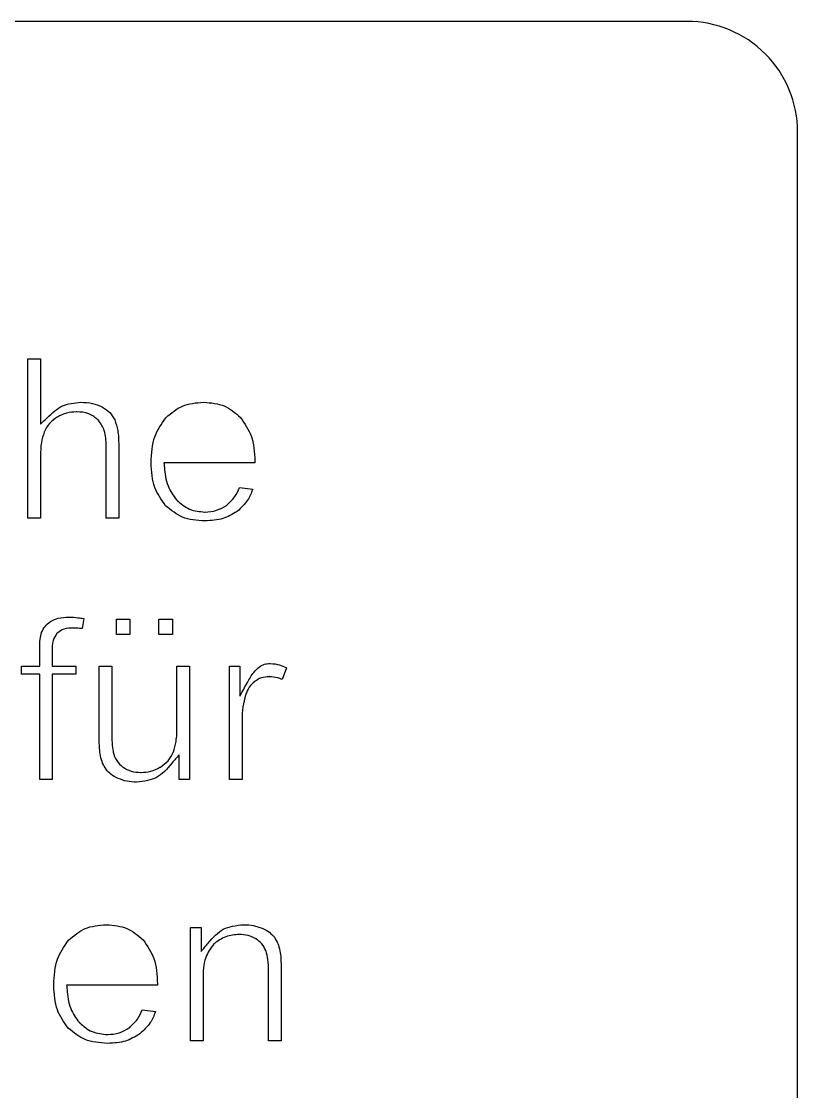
# Model space of a CAD drawing. Header units: millimetres. Extents: x -0.1 to 40.1, y -0.1 to 40.1.
# Drawn here: x 25.51 to 40.08, y 20 to 40.08 of the extents above; entities that cross this region are included whole.
import ezdxf

# ---------------------------------------------------------------- set-up
doc = ezdxf.new("R2010")
doc.units = ezdxf.units.MM
doc.layers.add('CUTOUTS', color=1, linetype='CONTINUOUS')
doc.layers.add('PERIMETER', color=5, linetype='CONTINUOUS')

msp = doc.modelspace()

# ---------------------------------------------------------------- linework, layer by layer
at = {"layer": 'CUTOUTS'}
for p, q in [((25.631, 30.757), (25.631, 33.747)), ((25.631, 33.747), (25.867, 33.747)), ((25.867, 33.747), (25.867, 32.52)), ((27.098, 30.757), (27.098, 32.124)), ((27.334, 32.122), (27.334, 30.757)), ((25.867, 31.927), (25.867, 30.757)), ((29.889, 31.795), (28.183, 31.795)), ((29.601, 31.333), (29.85, 31.302)), ((25.867, 30.757), (25.631, 30.757)), ((27.334, 30.757), (27.098, 30.757)), ((26.679, 28.875), (26.646, 28.685)), ((25.851, 27.981), (25.851, 28.297)), ((26.084, 28.266), (26.084, 27.981)), ((25.51, 27.831), (25.51, 27.981)), ((25.51, 27.981), (25.851, 27.981)), ((26.084, 27.981), (26.527, 27.981)), ((26.527, 27.981), (26.527, 27.831)), ((26.969, 26.646), (26.969, 27.981)), ((26.969, 27.981), (27.204, 27.981)), ((27.204, 27.981), (27.204, 26.794)), ((28.427, 26.837), (28.427, 27.981)), ((28.427, 27.981), (28.663, 27.981)), ((28.663, 27.981), (28.663, 25.856)), ((29.413, 25.856), (29.413, 27.981)), ((29.413, 27.981), (29.61, 27.981)), ((29.61, 27.981), (29.61, 27.42)), ((30.481, 27.948), (30.399, 27.73)), ((25.851, 27.831), (25.51, 27.831)), ((25.851, 25.856), (25.851, 27.831)), ((26.527, 27.831), (26.084, 27.831)), ((26.084, 27.831), (26.084, 25.856)), ((29.648, 26.973), (29.648, 25.856)), ((28.468, 25.856), (28.468, 26.319)), ((26.084, 25.856), (25.851, 25.856)), ((28.663, 25.856), (28.468, 25.856)), ((29.648, 25.856), (29.413, 25.856)), ((28.683, 20.955), (28.683, 23.08)), ((28.683, 23.08), (28.88, 23.08)), ((28.88, 23.08), (28.88, 22.629)), ((28.919, 22.123), (28.919, 20.955)), ((30.146, 20.955), (30.146, 22.264)), ((30.382, 22.279), (30.382, 20.955)), ((28.062, 21.994), (26.356, 21.994)), ((27.774, 21.531), (28.023, 21.5)), ((28.919, 20.955), (28.683, 20.955)), ((30.382, 20.955), (30.146, 20.955))]:
    msp.add_line(p, q, dxfattribs=at)
for points in [[(27.29, 28.576), (27.29, 28.865), (27.543, 28.865), (27.543, 28.576)], [(28.342, 28.576), (28.089, 28.576), (28.089, 28.865), (28.342, 28.865)]]:
    msp.add_lwpolyline(points, close=True, dxfattribs=at)
for points, knots in [([(25.867, 32.52), (25.909, 32.56), (25.951, 32.6), (25.993, 32.641), (26.089, 32.732), (26.18, 32.816), (26.278, 32.861), (26.375, 32.906), (26.496, 32.92), (26.625, 32.932)], [-0.01697953, -0.01697953, -0.01697953, -0.01697953, 0, 0, 0, 0.0384923, 0.0384923, 0.0384923, 0.07637249, 0.07637249, 0.07637249, 0.07637249]), ([(26.625, 32.932), (26.703, 32.929), (26.776, 32.925), (26.841, 32.91), (26.901, 32.896), (26.962, 32.87), (27.027, 32.841)], [0.00052487, 0.00052487, 0.00052487, 0.00052487, 0.02374508, 0.02374508, 0.02374508, 0.04482896, 0.04482896, 0.04482896, 0.04482896]), ([(28.219, 32.64), (28.324, 32.73), (28.424, 32.814), (28.532, 32.859), (28.645, 32.908), (28.783, 32.921), (28.929, 32.932)], [0.00091855, 0.00091855, 0.00091855, 0.00091855, 0.04144603, 0.04144603, 0.04144603, 0.08431279, 0.08431279, 0.08431279, 0.08431279]), ([(28.929, 32.932), (29.071, 32.921), (29.205, 32.908), (29.315, 32.861), (29.419, 32.817), (29.517, 32.735), (29.619, 32.646)], [0.00059252, 0.00059252, 0.00059252, 0.00059252, 0.0421665, 0.0421665, 0.0421665, 0.08172236, 0.08172236, 0.08172236, 0.08172236]), ([(26.543, 32.751), (26.541, 32.751), (26.54, 32.751), (26.538, 32.75), (26.482, 32.747), (26.421, 32.743), (26.357, 32.726), (26.293, 32.708), (26.238, 32.68), (26.187, 32.654), (26.186, 32.653), (26.184, 32.652), (26.183, 32.651)], [-0.0004548, -0.0004548, -0.0004548, -0.0004548, 0, 0, 0, 0.01677421, 0.01677421, 0.01677421, 0.0337475, 0.0337475, 0.0337475, 0.03422967, 0.03422967, 0.03422967, 0.03422967]), ([(26.954, 32.595), (26.951, 32.598), (26.948, 32.6), (26.945, 32.603), (26.896, 32.641), (26.843, 32.685), (26.775, 32.712), (26.697, 32.744), (26.618, 32.747), (26.548, 32.751), (26.546, 32.751), (26.545, 32.751), (26.543, 32.751)], [-0.00117435, -0.00117435, -0.00117435, -0.00117435, 0, 0, 0, 0.0180675, 0.0180675, 0.0180675, 0.0386535, 0.0386535, 0.0386535, 0.03910062, 0.03910062, 0.03910062, 0.03910062]), ([(27.027, 32.841), (27.082, 32.807), (27.132, 32.775), (27.167, 32.738), (27.2, 32.703), (27.229, 32.655), (27.26, 32.602)], [0.00053736, 0.00053736, 0.00053736, 0.00053736, 0.01990374, 0.01990374, 0.01990374, 0.03810701, 0.03810701, 0.03810701, 0.03810701]), ([(26.183, 32.651), (26.181, 32.651), (26.18, 32.65), (26.179, 32.649), (26.132, 32.617), (26.08, 32.582), (26.036, 32.532), (25.992, 32.483), (25.965, 32.429), (25.939, 32.381), (25.938, 32.379), (25.937, 32.377), (25.936, 32.375)], [-0.00047961, -0.00047961, -0.00047961, -0.00047961, 0, 0, 0, 0.01663756, 0.01663756, 0.01663756, 0.03274907, 0.03274907, 0.03274907, 0.03342459, 0.03342459, 0.03342459, 0.03342459]), ([(27.098, 32.124), (27.098, 32.124), (27.098, 32.125), (27.098, 32.125), (27.096, 32.211), (27.095, 32.305), (27.063, 32.398), (27.037, 32.47), (26.997, 32.53), (26.961, 32.585), (26.958, 32.588), (26.956, 32.592), (26.954, 32.595)], [-0.00008519, -0.00008519, -0.00008519, -0.00008519, 0, 0, 0, 0.02517534, 0.02517534, 0.02517534, 0.04469473, 0.04469473, 0.04469473, 0.04587593, 0.04587593, 0.04587593, 0.04587593]), ([(27.26, 32.602), (27.282, 32.534), (27.303, 32.468), (27.315, 32.404), (27.331, 32.316), (27.333, 32.221), (27.334, 32.122)], [0.00076268, 0.00076268, 0.00076268, 0.00076268, 0.02235297, 0.02235297, 0.02235297, 0.05187224, 0.05187224, 0.05187224, 0.05187224]), ([(27.942, 31.8), (27.95, 31.974), (27.959, 32.141), (28.011, 32.284), (28.055, 32.404), (28.135, 32.52), (28.219, 32.64)], [0.00034211, 0.00034211, 0.00034211, 0.00034211, 0.05150962, 0.05150962, 0.05150962, 0.09468732, 0.09468732, 0.09468732, 0.09468732]), ([(29.619, 32.646), (29.701, 32.529), (29.778, 32.415), (29.821, 32.298), (29.872, 32.157), (29.881, 31.993), (29.889, 31.822)], [0.00091794, 0.00091794, 0.00091794, 0.00091794, 0.04321183, 0.04321183, 0.04321183, 0.09354401, 0.09354401, 0.09354401, 0.09354401]), ([(25.936, 32.375), (25.936, 32.372), (25.935, 32.37), (25.934, 32.368), (25.916, 32.308), (25.896, 32.245), (25.884, 32.178), (25.869, 32.092), (25.868, 32.007), (25.867, 31.927), (25.867, 31.927), (25.867, 31.927), (25.867, 31.927)], [-0.00068305, -0.00068305, -0.00068305, -0.00068305, 0, 0, 0, 0.0187295, 0.0187295, 0.0187295, 0.04266547, 0.04266547, 0.04266547, 0.04271641, 0.04271641, 0.04271641, 0.04271641]), ([(28.215, 30.989), (28.132, 31.105), (28.054, 31.217), (28.011, 31.333), (27.96, 31.47), (27.95, 31.631), (27.942, 31.8)], [0.00097431, 0.00097431, 0.00097431, 0.00097431, 0.04294123, 0.04294123, 0.04294123, 0.09242838, 0.09242838, 0.09242838, 0.09242838]), ([(28.183, 31.795), (28.186, 31.768), (28.188, 31.741), (28.191, 31.713), (28.202, 31.599), (28.213, 31.477), (28.26, 31.361), (28.299, 31.263), (28.36, 31.181), (28.417, 31.102), (28.419, 31.1), (28.42, 31.098), (28.422, 31.095)], [-0.00809269, -0.00809269, -0.00809269, -0.00809269, 0, 0, 0, 0.03369997, 0.03369997, 0.03369997, 0.06217796, 0.06217796, 0.06217796, 0.06305304, 0.06305304, 0.06305304, 0.06305304]), ([(29.361, 30.999), (29.363, 31), (29.365, 31.002), (29.367, 31.004), (29.415, 31.05), (29.467, 31.098), (29.511, 31.16), (29.55, 31.215), (29.577, 31.275), (29.601, 31.333)], [-0.00079099, -0.00079099, -0.00079099, -0.00079099, 0, 0, 0, 0.01974003, 0.01974003, 0.01974003, 0.03760567, 0.03760567, 0.03760567, 0.03760567]), ([(29.85, 31.302), (29.823, 31.226), (29.793, 31.156), (29.754, 31.096), (29.705, 31.022), (29.634, 30.954), (29.557, 30.883)], [0.00918637, 0.00918637, 0.00918637, 0.00918637, 0.03379165, 0.03379165, 0.03379165, 0.0646235, 0.0646235, 0.0646235, 0.0646235]), ([(28.952, 30.705), (28.798, 30.715), (28.652, 30.727), (28.532, 30.776), (28.424, 30.821), (28.321, 30.902), (28.215, 30.989)], [0.00041916, 0.00041916, 0.00041916, 0.00041916, 0.04539361, 0.04539361, 0.04539361, 0.08583629, 0.08583629, 0.08583629, 0.08583629]), ([(28.422, 31.095), (28.424, 31.093), (28.427, 31.091), (28.429, 31.089), (28.497, 31.031), (28.57, 30.967), (28.663, 30.928), (28.757, 30.888), (28.856, 30.88), (28.946, 30.872), (28.948, 30.872), (28.95, 30.872), (28.952, 30.872)], [-0.00086745, -0.00086745, -0.00086745, -0.00086745, 0, 0, 0, 0.02611452, 0.02611452, 0.02611452, 0.05271572, 0.05271572, 0.05271572, 0.05325294, 0.05325294, 0.05325294, 0.05325294]), ([(28.952, 30.872), (28.954, 30.872), (28.956, 30.872), (28.957, 30.872), (29.025, 30.876), (29.098, 30.88), (29.172, 30.904), (29.242, 30.926), (29.3, 30.962), (29.354, 30.994), (29.356, 30.996), (29.358, 30.997), (29.361, 30.999)], [-0.00054255, -0.00054255, -0.00054255, -0.00054255, 0, 0, 0, 0.01984817, 0.01984817, 0.01984817, 0.03838324, 0.03838324, 0.03838324, 0.03917126, 0.03917126, 0.03917126, 0.03917126]), ([(29.557, 30.883), (29.465, 30.829), (29.377, 30.778), (29.289, 30.75), (29.189, 30.718), (29.073, 30.711), (28.952, 30.705)], [0.00077036, 0.00077036, 0.00077036, 0.00077036, 0.0324244, 0.0324244, 0.0324244, 0.06841209, 0.06841209, 0.06841209, 0.06841209]), ([(25.887, 28.613), (25.908, 28.658), (25.928, 28.698), (25.952, 28.727), (25.976, 28.757), (26.011, 28.786), (26.052, 28.817)], [0.00071036, 0.00071036, 0.00071036, 0.00071036, 0.01559815, 0.01559815, 0.01559815, 0.03090019, 0.03090019, 0.03090019, 0.03090019]), ([(26.052, 28.817), (26.105, 28.843), (26.154, 28.866), (26.2, 28.879), (26.26, 28.895), (26.329, 28.898), (26.405, 28.899)], [0.0007385, 0.0007385, 0.0007385, 0.0007385, 0.0182327, 0.0182327, 0.0182327, 0.04059872, 0.04059872, 0.04059872, 0.04059872]), ([(26.405, 28.899), (26.461, 28.898), (26.516, 28.896), (26.569, 28.89), (26.605, 28.887), (26.641, 28.881), (26.679, 28.875)], [0.00022035, 0.00022035, 0.00022035, 0.00022035, 0.01716199, 0.01716199, 0.01716199, 0.02870584, 0.02870584, 0.02870584, 0.02870584]), ([(25.851, 28.297), (25.851, 28.364), (25.851, 28.428), (25.86, 28.487), (25.866, 28.527), (25.876, 28.569), (25.887, 28.613)], [0, 0, 0, 0, 0.01999899, 0.01999899, 0.01999899, 0.03369082, 0.03369082, 0.03369082, 0.03369082]), ([(26.176, 28.599), (26.173, 28.594), (26.17, 28.589), (26.168, 28.585), (26.146, 28.55), (26.122, 28.51), (26.106, 28.462), (26.083, 28.392), (26.084, 28.325), (26.084, 28.266), (26.084, 28.266), (26.084, 28.266), (26.084, 28.266)], [-0.00161113, -0.00161113, -0.00161113, -0.00161113, 0, 0, 0, 0.01206952, 0.01206952, 0.01206952, 0.02946079, 0.02946079, 0.02946079, 0.02946797, 0.02946797, 0.02946797, 0.02946797]), ([(26.481, 28.696), (26.48, 28.696), (26.48, 28.696), (26.479, 28.696), (26.427, 28.695), (26.367, 28.696), (26.305, 28.673), (26.258, 28.656), (26.221, 28.63), (26.189, 28.608), (26.185, 28.605), (26.18, 28.602), (26.176, 28.599)], [-0.00016291, -0.00016291, -0.00016291, -0.00016291, 0, 0, 0, 0.01510987, 0.01510987, 0.01510987, 0.02645388, 0.02645388, 0.02645388, 0.02805921, 0.02805921, 0.02805921, 0.02805921]), ([(26.646, 28.685), (26.63, 28.687), (26.614, 28.689), (26.597, 28.69), (26.558, 28.694), (26.519, 28.695), (26.482, 28.696), (26.482, 28.696), (26.481, 28.696), (26.481, 28.696)], [0.00722276, 0.00722276, 0.00722276, 0.00722276, 0.01178345, 0.01178345, 0.01178345, 0.02282712, 0.02282712, 0.02282712, 0.02299435, 0.02299435, 0.02299435, 0.02299435]), ([(29.61, 27.42), (29.656, 27.505), (29.703, 27.59), (29.75, 27.675), (29.789, 27.745), (29.826, 27.81), (29.87, 27.864), (29.899, 27.899), (29.936, 27.933), (29.975, 27.969)], [-0.02886942, -0.02886942, -0.02886942, -0.02886942, 0, 0, 0, 0.02379741, 0.02379741, 0.02379741, 0.03966986, 0.03966986, 0.03966986, 0.03966986]), ([(29.975, 27.969), (30.01, 27.99), (30.042, 28.007), (30.07, 28.016), (30.099, 28.025), (30.135, 28.029), (30.176, 28.032)], [0.00080201, 0.00080201, 0.00080201, 0.00080201, 0.01314718, 0.01314718, 0.01314718, 0.02560561, 0.02560561, 0.02560561, 0.02560561]), ([(30.176, 28.032), (30.241, 28.026), (30.301, 28.019), (30.352, 28.004), (30.394, 27.992), (30.436, 27.972), (30.481, 27.948)], [0.00061668, 0.00061668, 0.00061668, 0.00061668, 0.01989579, 0.01989579, 0.01989579, 0.03544279, 0.03544279, 0.03544279, 0.03544279]), ([(30.158, 27.784), (30.156, 27.784), (30.154, 27.784), (30.152, 27.783), (30.111, 27.78), (30.064, 27.777), (30.014, 27.761), (29.964, 27.744), (29.925, 27.718), (29.89, 27.696), (29.889, 27.695), (29.887, 27.693), (29.885, 27.692)], [-0.0005914, -0.0005914, -0.0005914, -0.0005914, 0, 0, 0, 0.01214406, 0.01214406, 0.01214406, 0.02427707, 0.02427707, 0.02427707, 0.02489642, 0.02489642, 0.02489642, 0.02489642]), ([(30.399, 27.73), (30.375, 27.741), (30.348, 27.752), (30.32, 27.76), (30.265, 27.775), (30.212, 27.779), (30.164, 27.783), (30.162, 27.784), (30.16, 27.784), (30.158, 27.784)], [0.00804485, 0.00804485, 0.00804485, 0.00804485, 0.01546282, 0.01546282, 0.01546282, 0.02975255, 0.02975255, 0.02975255, 0.03034756, 0.03034756, 0.03034756, 0.03034756]), ([(29.885, 27.692), (29.884, 27.691), (29.882, 27.69), (29.88, 27.688), (29.849, 27.66), (29.813, 27.628), (29.783, 27.585), (29.751, 27.539), (29.733, 27.491), (29.717, 27.448), (29.717, 27.447), (29.716, 27.446), (29.716, 27.445)], [-0.00062072, -0.00062072, -0.00062072, -0.00062072, 0, 0, 0, 0.01251812, 0.01251812, 0.01251812, 0.02583507, 0.02583507, 0.02583507, 0.02623925, 0.02623925, 0.02623925, 0.02623925]), ([(29.716, 27.445), (29.715, 27.443), (29.715, 27.442), (29.715, 27.441), (29.696, 27.369), (29.676, 27.295), (29.665, 27.217), (29.653, 27.134), (29.65, 27.053), (29.648, 26.974), (29.648, 26.974), (29.648, 26.973), (29.648, 26.973)], [-0.00040917, -0.00040917, -0.00040917, -0.00040917, 0, 0, 0, 0.02205878, 0.02205878, 0.02205878, 0.04556733, 0.04556733, 0.04556733, 0.04567757, 0.04567757, 0.04567757, 0.04567757]), ([(27.204, 26.794), (27.204, 26.71), (27.203, 26.623), (27.21, 26.535), (27.215, 26.481), (27.222, 26.429), (27.228, 26.377), (27.229, 26.375), (27.229, 26.373), (27.229, 26.371)], [0, 0, 0, 0, 0.02528108, 0.02528108, 0.02528108, 0.04080351, 0.04080351, 0.04080351, 0.04146614, 0.04146614, 0.04146614, 0.04146614]), ([(28.359, 26.364), (28.36, 26.367), (28.36, 26.369), (28.361, 26.371), (28.379, 26.433), (28.399, 26.498), (28.41, 26.568), (28.426, 26.66), (28.426, 26.75), (28.427, 26.836), (28.427, 26.836), (28.427, 26.836), (28.427, 26.837)], [-0.00071537, -0.00071537, -0.00071537, -0.00071537, 0, 0, 0, 0.01935726, 0.01935726, 0.01935726, 0.04508165, 0.04508165, 0.04508165, 0.0451153, 0.0451153, 0.0451153, 0.0451153]), ([(26.991, 26.3), (26.984, 26.348), (26.978, 26.394), (26.974, 26.439), (26.969, 26.506), (26.969, 26.575), (26.969, 26.646)], [0.00036609, 0.00036609, 0.00036609, 0.00036609, 0.01477787, 0.01477787, 0.01477787, 0.03609777, 0.03609777, 0.03609777, 0.03609777]), ([(27.096, 26.046), (27.071, 26.086), (27.049, 26.123), (27.033, 26.16), (27.016, 26.201), (27.003, 26.249), (26.991, 26.3)], [0.0006361, 0.0006361, 0.0006361, 0.0006361, 0.01484864, 0.01484864, 0.01484864, 0.03078169, 0.03078169, 0.03078169, 0.03078169]), ([(27.229, 26.371), (27.23, 26.369), (27.231, 26.366), (27.231, 26.364), (27.246, 26.317), (27.263, 26.262), (27.297, 26.21), (27.33, 26.16), (27.371, 26.124), (27.407, 26.092), (27.409, 26.091), (27.411, 26.089), (27.413, 26.087)], [-0.00064998, -0.00064998, -0.00064998, -0.00064998, 0, 0, 0, 0.01471302, 0.01471302, 0.01471302, 0.02889852, 0.02889852, 0.02889852, 0.0296168, 0.0296168, 0.0296168, 0.0296168]), ([(28.468, 26.319), (28.424, 26.267), (28.38, 26.215), (28.336, 26.164), (28.24, 26.051), (28.149, 25.947), (28.045, 25.892), (27.944, 25.839), (27.811, 25.821), (27.669, 25.805)], [-0.0195741, -0.0195741, -0.0195741, -0.0195741, 0, 0, 0, 0.0426304, 0.0426304, 0.0426304, 0.0840281, 0.0840281, 0.0840281, 0.0840281]), ([(28.112, 26.086), (28.113, 26.087), (28.115, 26.087), (28.116, 26.088), (28.163, 26.12), (28.215, 26.155), (28.26, 26.206), (28.303, 26.255), (28.331, 26.309), (28.356, 26.358), (28.357, 26.36), (28.358, 26.362), (28.359, 26.364)], [-0.00048413, -0.00048413, -0.00048413, -0.00048413, 0, 0, 0, 0.01669626, 0.01669626, 0.01669626, 0.03284721, 0.03284721, 0.03284721, 0.03355394, 0.03355394, 0.03355394, 0.03355394]), ([(27.325, 25.876), (27.273, 25.901), (27.226, 25.924), (27.189, 25.953), (27.158, 25.977), (27.129, 26.009), (27.096, 26.046)], [0.00033578, 0.00033578, 0.00033578, 0.00033578, 0.01752096, 0.01752096, 0.01752096, 0.03201315, 0.03201315, 0.03201315, 0.03201315]), ([(27.413, 26.087), (27.415, 26.086), (27.417, 26.085), (27.419, 26.084), (27.462, 26.058), (27.509, 26.03), (27.566, 26.012), (27.629, 25.992), (27.69, 25.99), (27.744, 25.987), (27.746, 25.987), (27.747, 25.986), (27.749, 25.986)], [-0.00072133, -0.00072133, -0.00072133, -0.00072133, 0, 0, 0, 0.01469169, 0.01469169, 0.01469169, 0.0307955, 0.0307955, 0.0307955, 0.03123511, 0.03123511, 0.03123511, 0.03123511]), ([(27.749, 25.986), (27.75, 25.986), (27.752, 25.987), (27.753, 25.987), (27.81, 25.99), (27.872, 25.994), (27.936, 26.011), (28, 26.029), (28.056, 26.058), (28.108, 26.083), (28.109, 26.084), (28.111, 26.085), (28.112, 26.086)], [-0.00044215, -0.00044215, -0.00044215, -0.00044215, 0, 0, 0, 0.0169602, 0.0169602, 0.0169602, 0.03405638, 0.03405638, 0.03405638, 0.03454348, 0.03454348, 0.03454348, 0.03454348]), ([(27.669, 25.805), (27.605, 25.808), (27.546, 25.811), (27.492, 25.822), (27.439, 25.833), (27.383, 25.854), (27.325, 25.876)], [0.00059916, 0.00059916, 0.00059916, 0.00059916, 0.01955972, 0.01955972, 0.01955972, 0.03824815, 0.03824815, 0.03824815, 0.03824815]), ([(26.392, 22.839), (26.497, 22.929), (26.597, 23.013), (26.705, 23.058), (26.818, 23.106), (26.956, 23.119), (27.102, 23.131)], [0.00091853, 0.00091853, 0.00091853, 0.00091853, 0.04144601, 0.04144601, 0.04144601, 0.08431254, 0.08431254, 0.08431254, 0.08431254]), ([(27.102, 23.131), (27.244, 23.119), (27.378, 23.107), (27.487, 23.06), (27.592, 23.015), (27.69, 22.933), (27.792, 22.845)], [0.00059251, 0.00059251, 0.00059251, 0.00059251, 0.04216671, 0.04216671, 0.04216671, 0.0817226, 0.0817226, 0.0817226, 0.0817226]), ([(28.88, 22.629), (28.924, 22.68), (28.968, 22.732), (29.012, 22.783), (29.106, 22.892), (29.196, 22.993), (29.297, 23.046), (29.399, 23.101), (29.535, 23.117), (29.681, 23.131)], [-0.0194564, -0.0194564, -0.0194564, -0.0194564, 0, 0, 0, 0.0415743, 0.0415743, 0.0415743, 0.0838711, 0.0838711, 0.0838711, 0.0838711]), ([(29.681, 23.131), (29.746, 23.129), (29.807, 23.125), (29.862, 23.114), (29.915, 23.104), (29.97, 23.084), (30.028, 23.063)], [0.00052599, 0.00052599, 0.00052599, 0.00052599, 0.01981853, 0.01981853, 0.01981853, 0.03835754, 0.03835754, 0.03835754, 0.03835754]), ([(29.597, 22.947), (29.595, 22.947), (29.593, 22.947), (29.592, 22.947), (29.513, 22.941), (29.427, 22.935), (29.342, 22.903), (29.259, 22.873), (29.191, 22.822), (29.129, 22.777), (29.125, 22.774), (29.122, 22.772), (29.119, 22.769)], [-0.00047388, -0.00047388, -0.00047388, -0.00047388, 0, 0, 0, 0.02327552, 0.02327552, 0.02327552, 0.0460912, 0.0460912, 0.0460912, 0.04730082, 0.04730082, 0.04730082, 0.04730082]), ([(29.905, 22.867), (29.903, 22.868), (29.902, 22.869), (29.9, 22.87), (29.859, 22.89), (29.814, 22.913), (29.762, 22.927), (29.705, 22.943), (29.651, 22.945), (29.602, 22.947), (29.6, 22.947), (29.598, 22.947), (29.597, 22.947)], [-0.00056471, -0.00056471, -0.00056471, -0.00056471, 0, 0, 0, 0.01350014, 0.01350014, 0.01350014, 0.02803569, 0.02803569, 0.02803569, 0.02851375, 0.02851375, 0.02851375, 0.02851375]), ([(30.028, 23.063), (30.08, 23.039), (30.126, 23.016), (30.162, 22.988), (30.193, 22.964), (30.223, 22.931), (30.255, 22.894)], [0.00036173, 0.00036173, 0.00036173, 0.00036173, 0.01732507, 0.01732507, 0.01732507, 0.03198378, 0.03198378, 0.03198378, 0.03198378]), ([(30.255, 22.894), (30.28, 22.853), (30.303, 22.815), (30.319, 22.778), (30.337, 22.738), (30.349, 22.691), (30.361, 22.64)], [0.00060279, 0.00060279, 0.00060279, 0.00060279, 0.01500463, 0.01500463, 0.01500463, 0.0306353, 0.0306353, 0.0306353, 0.0306353]), ([(26.115, 21.998), (26.123, 22.173), (26.132, 22.34), (26.184, 22.482), (26.228, 22.603), (26.308, 22.719), (26.392, 22.839)], [0.0003421, 0.0003421, 0.0003421, 0.0003421, 0.05150968, 0.05150968, 0.05150968, 0.09468752, 0.09468752, 0.09468752, 0.09468752]), ([(27.792, 22.845), (27.874, 22.728), (27.951, 22.614), (27.994, 22.496), (28.045, 22.356), (28.054, 22.192), (28.062, 22.021)], [0.00091794, 0.00091794, 0.00091794, 0.00091794, 0.04321188, 0.04321188, 0.04321188, 0.09354382, 0.09354382, 0.09354382, 0.09354382]), ([(29.119, 22.769), (29.116, 22.766), (29.114, 22.763), (29.111, 22.759), (29.06, 22.686), (29.004, 22.609), (28.968, 22.516), (28.919, 22.386), (28.92, 22.25), (28.919, 22.123), (28.919, 22.123), (28.919, 22.123), (28.919, 22.123)], [-0.00120944, -0.00120944, -0.00120944, -0.00120944, 0, 0, 0, 0.02632411, 0.02632411, 0.02632411, 0.06327538, 0.06327538, 0.06327538, 0.06330202, 0.06330202, 0.06330202, 0.06330202]), ([(30.097, 22.643), (30.096, 22.645), (30.095, 22.647), (30.093, 22.649), (30.075, 22.687), (30.055, 22.729), (30.021, 22.77), (29.986, 22.811), (29.945, 22.839), (29.91, 22.864), (29.908, 22.865), (29.907, 22.866), (29.905, 22.867)], [-0.00071763, -0.00071763, -0.00071763, -0.00071763, 0, 0, 0, 0.01220907, 0.01220907, 0.01220907, 0.02488599, 0.02488599, 0.02488599, 0.02544708, 0.02544708, 0.02544708, 0.02544708]), ([(30.146, 22.264), (30.146, 22.264), (30.146, 22.264), (30.146, 22.264), (30.146, 22.333), (30.146, 22.406), (30.134, 22.481), (30.126, 22.536), (30.112, 22.587), (30.099, 22.636), (30.098, 22.638), (30.097, 22.64), (30.097, 22.643)], [-0.00001995, -0.00001995, -0.00001995, -0.00001995, 0, 0, 0, 0.02061955, 0.02061955, 0.02061955, 0.0356482, 0.0356482, 0.0356482, 0.03637535, 0.03637535, 0.03637535, 0.03637535]), ([(30.361, 22.64), (30.367, 22.593), (30.373, 22.546), (30.377, 22.501), (30.382, 22.429), (30.382, 22.355), (30.382, 22.279), (30.382, 22.279), (30.382, 22.279), (30.382, 22.279)], [0.00044587, 0.00044587, 0.00044587, 0.00044587, 0.01481282, 0.01481282, 0.01481282, 0.03757665, 0.03757665, 0.03757665, 0.03758487, 0.03758487, 0.03758487, 0.03758487]), ([(26.388, 21.188), (26.305, 21.304), (26.227, 21.415), (26.183, 21.532), (26.133, 21.669), (26.123, 21.83), (26.115, 21.998)], [0.00097429, 0.00097429, 0.00097429, 0.00097429, 0.0429413, 0.0429413, 0.0429413, 0.09242846, 0.09242846, 0.09242846, 0.09242846]), ([(26.356, 21.994), (26.359, 21.967), (26.361, 21.939), (26.364, 21.912), (26.375, 21.798), (26.386, 21.676), (26.433, 21.56), (26.472, 21.462), (26.533, 21.379), (26.59, 21.301), (26.592, 21.299), (26.593, 21.296), (26.595, 21.294)], [-0.00809269, -0.00809269, -0.00809269, -0.00809269, 0, 0, 0, 0.03370003, 0.03370003, 0.03370003, 0.06217802, 0.06217802, 0.06217802, 0.06305307, 0.06305307, 0.06305307, 0.06305307]), ([(27.534, 21.197), (27.536, 21.199), (27.538, 21.201), (27.54, 21.203), (27.588, 21.248), (27.64, 21.297), (27.684, 21.359), (27.723, 21.414), (27.75, 21.474), (27.774, 21.531)], [-0.00079102, -0.00079102, -0.00079102, -0.00079102, 0, 0, 0, 0.01974003, 0.01974003, 0.01974003, 0.03760575, 0.03760575, 0.03760575, 0.03760575]), ([(28.023, 21.5), (27.996, 21.425), (27.966, 21.354), (27.927, 21.295), (27.878, 21.22), (27.807, 21.153), (27.73, 21.082)], [0.00918625, 0.00918625, 0.00918625, 0.00918625, 0.03379153, 0.03379153, 0.03379153, 0.06462358, 0.06462358, 0.06462358, 0.06462358]), ([(26.595, 21.294), (26.597, 21.292), (26.6, 21.29), (26.602, 21.288), (26.67, 21.23), (26.742, 21.166), (26.835, 21.127), (26.93, 21.087), (27.029, 21.079), (27.119, 21.071), (27.121, 21.071), (27.123, 21.071), (27.125, 21.071)], [-0.00086742, -0.00086742, -0.00086742, -0.00086742, 0, 0, 0, 0.02611435, 0.02611435, 0.02611435, 0.05271554, 0.05271554, 0.05271554, 0.05325276, 0.05325276, 0.05325276, 0.05325276]), ([(27.125, 20.904), (26.971, 20.914), (26.825, 20.926), (26.705, 20.975), (26.597, 21.02), (26.494, 21.101), (26.388, 21.188)], [0.00041915, 0.00041915, 0.00041915, 0.00041915, 0.04539363, 0.04539363, 0.04539363, 0.0858363, 0.0858363, 0.0858363, 0.0858363]), ([(27.125, 21.071), (27.127, 21.071), (27.129, 21.071), (27.13, 21.071), (27.198, 21.075), (27.271, 21.079), (27.345, 21.102), (27.415, 21.125), (27.473, 21.161), (27.527, 21.193), (27.529, 21.194), (27.531, 21.196), (27.534, 21.197)], [-0.00054256, -0.00054256, -0.00054256, -0.00054256, 0, 0, 0, 0.01984818, 0.01984818, 0.01984818, 0.0383832, 0.0383832, 0.0383832, 0.03917124, 0.03917124, 0.03917124, 0.03917124]), ([(27.73, 21.082), (27.638, 21.027), (27.55, 20.977), (27.462, 20.949), (27.362, 20.917), (27.246, 20.91), (27.125, 20.904)], [0.00077029, 0.00077029, 0.00077029, 0.00077029, 0.03242424, 0.03242424, 0.03242424, 0.06841192, 0.06841192, 0.06841192, 0.06841192])]:
    msp.add_open_spline(points, degree=3, knots=knots, dxfattribs=at)
for points in [[(29.889, 31.822), (29.889, 31.813), (29.889, 31.804), (29.889, 31.795)], [(28.062, 22.021), (28.062, 22.012), (28.062, 22.003), (28.062, 21.994)]]:
    msp.add_open_spline(points, degree=3, dxfattribs=at)
at = {"layer": 'PERIMETER'}
msp.add_lwpolyline([(38, 40.075), (2, 40.075, 0.414214), (-0.075, 38), (-0.075, 2, 0.414214), (2, -0.075), (38, -0.075, 0.414214), (40.075, 2), (40.075, 38, 0.414214)], format="xyb", close=True, dxfattribs=at)

doc.saveas('drawing.dxf')
